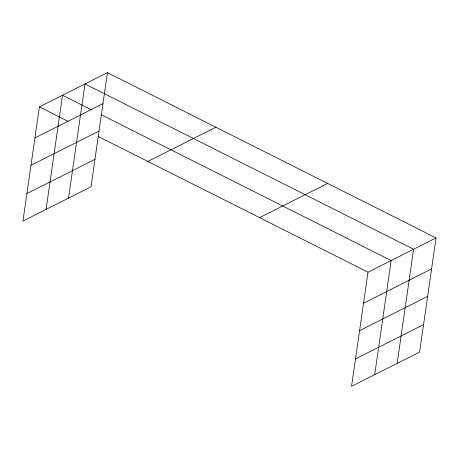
<?xml version="1.0" encoding="UTF-8"?>
<svg xmlns="http://www.w3.org/2000/svg" width="459" height="459" viewBox="0 0 459 459"><rect width="100%" height="100%" fill="white"/><g stroke="black" fill="none" stroke-linecap="round" stroke-linejoin="round"><path stroke-width="0.69" d="M107.435 72.66L39.399 106.895L22.95 221.049L90.985 186.813L107.435 72.66L436.05 237.951L419.601 352.105L351.565 386.34L368.015 272.187L436.05 237.951M46.084 209.407L62.533 95.254L91.875 110.017M68.534 198.11L84.984 83.957L413.599 249.248L397.15 363.402M374.699 374.699L391.148 260.546L101.445 114.83M34.936 137.895L102.971 103.654M30.977 165.332L99.012 131.096M26.903 193.606L94.938 159.371M147.844 161.442L215.879 127.206M259.57 217.641L327.606 183.405M363.545 303.187L431.586 268.945M359.592 330.629L427.627 296.388M355.518 358.898L423.554 324.662M39.399 106.895L68.104 121.337M98.088 136.415L368.015 272.187"/></g></svg>
